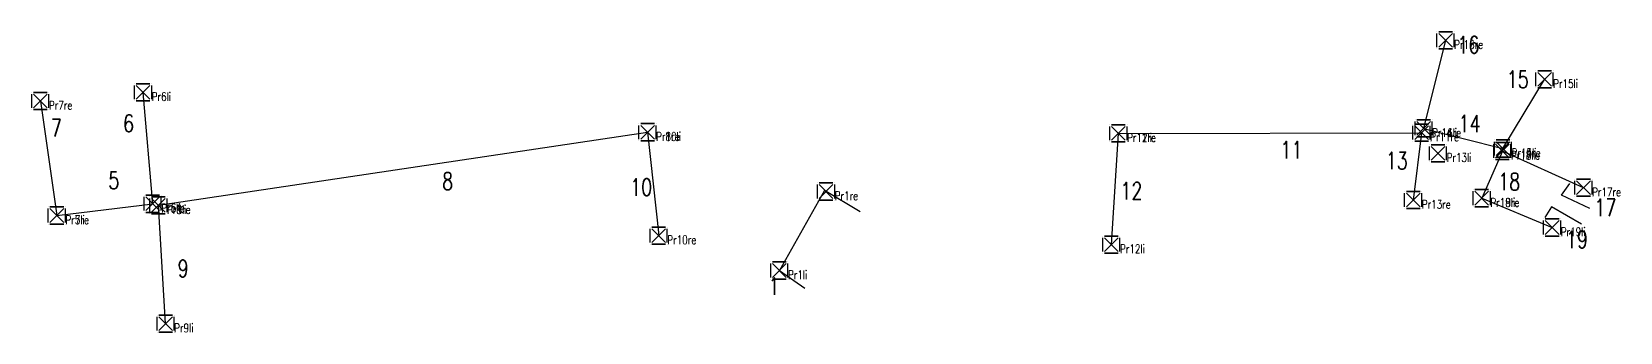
# Model space of a CAD drawing. Header units: metres. Extents: x 4462695 to 4462796, y 5794005 to 5794153.
# Drawn here: x 4462774.28 to 4462792.78, y 5794077.19 to 5794080.7 of the extents above; entities that cross this region are included whole.
import ezdxf

# ---------------------------------------------------------------- set-up
doc = ezdxf.new("R2010")
doc.units = ezdxf.units.M
doc.layers.add('Profile', color=5, linetype='Continuous')
doc.layers.add('Profile Passpunkte', color=5, linetype='Continuous')
doc.styles.add('ROMANS', font='ROMANS.shx', dxfattribs={"width": 0.75})

# ---------------------------------------------------------------- blocks, each defined once
blk = doc.blocks.new('CONTROL')
for p, q in [((-0.1, 0.1, 0.1), (-0.1, 0.1, -0.1)), ((-0.1, -0.08, -0.1), (-0.1, 0.08, -0.1)), ((-0.1, -0.08, 0.1), (-0.1, 0.08, 0.1)), ((0.08, 0.1, 0.1), (-0.08, 0.1, 0.1)), ((-0.08, 0.1, -0.1), (0.08, 0.1, -0.1)), ((0.08, -0.08, 0.08), (-0.08, 0.08, -0.08)), ((-0.08, -0.08, -0.08), (0.08, 0.08, 0.08)), ((-0.08, 0.08, 0.08), (0.08, -0.08, -0.08)), ((0.08, 0.08, -0.08), (-0.08, -0.08, 0.08)), ((0.1, 0.1, -0.1), (0.1, 0.1, 0.1)), ((0.1, -0.08, -0.1), (0.1, 0.08, -0.1)), ((0.1, -0.08, 0.1), (0.1, 0.08, 0.1)), ((-0.1, -0.1, 0.1), (-0.1, -0.1, -0.1)), ((0.08, -0.1, 0.1), (-0.08, -0.1, 0.1)), ((-0.08, -0.1, -0.1), (0.08, -0.1, -0.1)), ((0.1, -0.1, -0.1), (0.1, -0.1, 0.1))]:
    blk.add_line(p, q)
at = {"style": 'ROMANS', "width": 0.75}
blk.add_attdef('NUMMER', (0.1, -0.1), '', height=0.1, dxfattribs=at)

msp = doc.modelspace()

# ---------------------------------------------------------------- linework, layer by layer
at = {"layer": 'Profile', "elevation": -0.008}
for points in [[(4462792.429, 5794078.637), (4462792.098, 5794078.79), (4462792.195, 5794078.929)], [(4462792.331, 5794078.452), (4462791.983, 5794078.657), (4462791.906, 5794078.529)]]:
    msp.add_lwpolyline(points, dxfattribs=at)
at = {"layer": 'Profile'}
for points in [[(4462790.749, 5794080.597, 51.433), (4462790.493, 5794079.57, 51.427), (4462791.418, 5794079.335, 51.453), (4462791.902, 5794080.141, 51.439)], [(4462774.378, 5794079.889, 51.468), (4462774.57, 5794078.554, 51.462), (4462775.687, 5794078.691, 51.437), (4462775.575, 5794079.99, 51.488)], [(4462775.837, 5794077.293, 51.439), (4462775.754, 5794078.673, 51.432), (4462781.452, 5794079.525, 51.439), (4462781.582, 5794078.32, 51.394)], [(4462786.856, 5794078.215, 51.347), (4462786.938, 5794079.512, 51.393), (4462790.469, 5794079.517, 51.439), (4462790.372, 5794078.734, 51.366)], [(4462792.356, 5794078.878, 51.44), (4462791.411, 5794079.306, 51.441), (4462791.171, 5794078.756, 51.399), (4462791.991, 5794078.414, 51.442)], [(4462783.929, 5794078.597, 51.373), (4462783.515, 5794078.844, 51.414), (4462782.988, 5794077.913, 51.371), (4462783.283, 5794077.705, 51.37)]]:
    msp.add_polyline3d(points, dxfattribs=at)

# ---------------------------------------------------------------- block references
at = {"layer": 'Profile Passpunkte', "color": 1}
for p, values in [((4462790.749, 5794080.597, 51.433), {'NUMMER': 'Pr16re'}), ((4462791.902, 5794080.141, 51.439), {'NUMMER': 'Pr15li'}), ((4462775.575, 5794079.99, 51.488), {'NUMMER': 'Pr6li'}), ((4462774.378, 5794079.889, 51.468), {'NUMMER': 'Pr7re'}), ((4462781.452, 5794079.525, 51.439), {'NUMMER': 'Pr8re'}), ((4462781.452, 5794079.525, 51.439), {'NUMMER': 'Pr10li'}), ((4462786.938, 5794079.512, 51.393), {'NUMMER': 'Pr12re'}), ((4462786.938, 5794079.512, 51.393), {'NUMMER': 'Pr11li'}), ((4462790.469, 5794079.52, 51.431), {'NUMMER': 'Pr11re'}), ((4462790.493, 5794079.57, 51.427), {'NUMMER': 'Pr16li'}), ((4462790.493, 5794079.57, 51.427), {'NUMMER': 'Pr14re'}), ((4462790.661, 5794079.28, 51.427), {'NUMMER': 'Pr13li'}), ((4462791.411, 5794079.306, 51.441), {'NUMMER': 'Pr18re'}), ((4462791.411, 5794079.306, 51.441), {'NUMMER': 'Pr17li'}), ((4462791.418, 5794079.335, 51.453), {'NUMMER': 'Pr14li'}), ((4462791.418, 5794079.335, 51.453), {'NUMMER': 'Pr15re'}), ((4462792.356, 5794078.878, 51.44), {'NUMMER': 'Pr17re'}), ((4462775.687, 5794078.691, 51.437), {'NUMMER': 'Pr5li'}), ((4462775.687, 5794078.691, 51.437), {'NUMMER': 'Pr6re'}), ((4462775.754, 5794078.673, 51.432), {'NUMMER': 'Pr9re'}), ((4462775.754, 5794078.673, 51.432), {'NUMMER': 'Pr8li'}), ((4462783.532, 5794078.834, 52.552), {'NUMMER': 'Pr1re'}), ((4462790.372, 5794078.734, 51.366), {'NUMMER': 'Pr13re'}), ((4462791.171, 5794078.756, 51.399), {'NUMMER': 'Pr18li'}), ((4462791.171, 5794078.756, 51.399), {'NUMMER': 'Pr19re'}), ((4462774.57, 5794078.554, 51.462), {'NUMMER': 'Pr7li'}), ((4462774.57, 5794078.554, 51.462), {'NUMMER': 'Pr5re'}), ((4462781.582, 5794078.32, 51.394), {'NUMMER': 'Pr10re'}), ((4462791.991, 5794078.414, 51.442), {'NUMMER': 'Pr19li'}), ((4462786.856, 5794078.215, 51.347), {'NUMMER': 'Pr12li'}), ((4462782.988, 5794077.913, 51.371), {'NUMMER': 'Pr1li'}), ((4462775.837, 5794077.293, 51.439), {'NUMMER': 'Pr9li'})]:
    msp.add_blockref('CONTROL', p, dxfattribs=at).add_auto_attribs(values)

# ---------------------------------------------------------------- texts
at = {"layer": 'Profile', "style": 'ROMANS', "width": 0.75}
for s, p in [('16', (4462790.886, 5794080.444, -0.008)), ('15', (4462791.461, 5794080.042, -0.008)), ('6', (4462775.342, 5794079.528, -0.008)), ('14', (4462790.9, 5794079.525, -0.008)), ('7', (4462774.5, 5794079.476, -0.008)), ('11', (4462788.824, 5794079.22, -0.008)), ('13', (4462790.052, 5794079.094, -0.008)), ('5', (4462775.17, 5794078.864, -0.008)), ('8', (4462779.059, 5794078.855, -0.008)), ('10', (4462781.249, 5794078.784, -0.008)), ('18', (4462791.361, 5794078.849, -0.008)), ('12', (4462786.96, 5794078.742, -0.008)), ('17', (4462792.482, 5794078.547, -0.008)), ('19', (4462792.151, 5794078.174, -0.008)), ('9', (4462775.977, 5794077.836, -0.008)), ('1', (4462782.86, 5794077.629, -0.008))]:
    msp.add_text(s, height=0.2, dxfattribs=at).set_placement(p)

doc.saveas('drawing.dxf')
